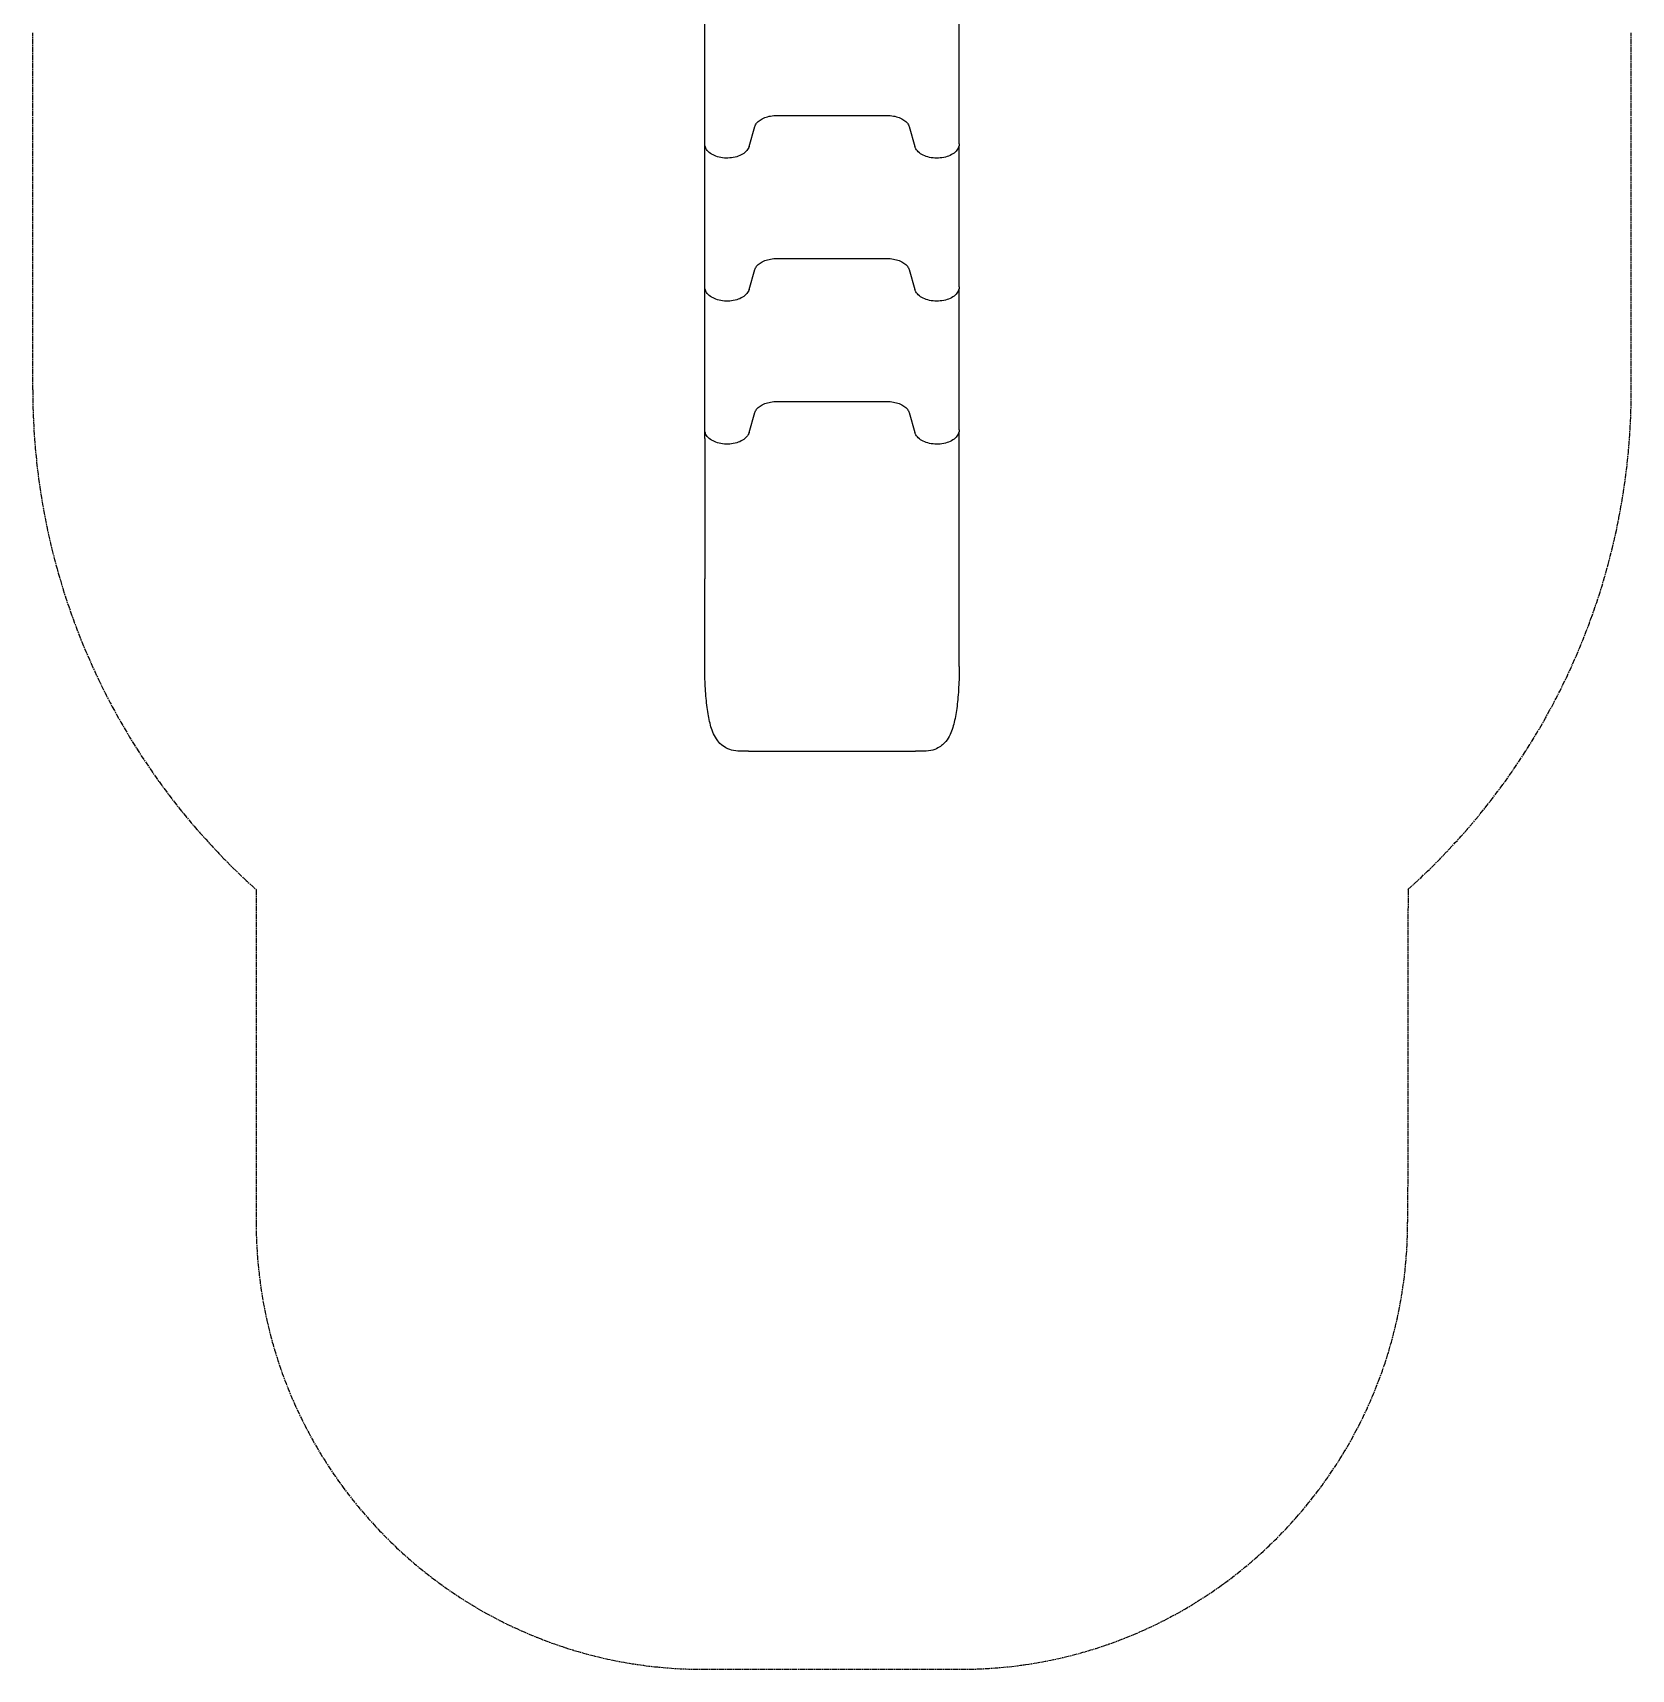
# Model space of a CAD drawing. Header units: millimetres. Extents: x 6368 to 10368, y 0 to 7100.
# Drawn here: x 6580 to 10156, y 0 to 3661 of the extents above; entities that cross this region are included whole.
import ezdxf

# ---------------------------------------------------------------- set-up
doc = ezdxf.new("R2010")
doc.units = ezdxf.units.MM
doc.linetypes.add('AM_ISO08W050', pattern=[18, 12, -1.5, 3, -1.5])
doc.layers.add('AM_4', color=3, linetype='Continuous', lineweight=25)
doc.layers.add('AM_7', color=4, linetype='AM_ISO08W050', lineweight=25)

msp = doc.modelspace()

# ---------------------------------------------------------------- linework, layer by layer
at = {"layer": 'AM_4'}
for p, q in [((8083.5, 3412.8), (8083.5, 3728)), ((8652.7, 3412.8), (8652.7, 3728)), ((8182.7, 3406.9), (8195.4, 3451.5)), ((8244.8, 3476.3), (8491.4, 3476.3)), ((8540.8, 3451.5), (8553.5, 3406.9)), ((8083.5, 3092.8), (8083.5, 3408)), ((8652.7, 3092.8), (8652.7, 3408)), ((8244.8, 3156.3), (8491.4, 3156.3)), ((8182.7, 3086.9), (8195.4, 3131.5)), ((8540.8, 3131.5), (8553.5, 3086.9)), ((8083.5, 2772.8), (8083.5, 3088.1)), ((8652.7, 2772.8), (8652.7, 3088.1)), ((8244.8, 2836.3), (8491.4, 2836.3)), ((8182.7, 2766.9), (8195.4, 2811.5)), ((8540.8, 2811.5), (8553.5, 2766.9)), ((8083.5, 2753.7), (8083.5, 2768.1)), ((8083.5, 2753.7), (8083.5, 2439.3)), ((8652.7, 2753.7), (8652.7, 2768.1)), ((8652.7, 2439.3), (8652.7, 2753.7)), ((8083.5, 2243.3), (8083.5, 2439.3)), ((8652.7, 2243.3), (8652.7, 2439.3)), ((8181.6, 2054.3), (8157.7, 2054.3)), ((8181.6, 2054.3), (8554.6, 2054.3)), ((8578.5, 2054.3), (8554.6, 2054.3))]:
    msp.add_line(p, q, dxfattribs=at)
for points, knots in [([(8195.4, 3451.5), (8196.2, 3454), (8197.5, 3456.6), (8201.4, 3461.5), (8204, 3463.9), (8210.1, 3468.1), (8213.8, 3470), (8221.7, 3473), (8226.1, 3474.2), (8235.2, 3475.8), (8240, 3476.3), (8244.8, 3476.3)], [3.316126, 3.316126, 3.316126, 3.316126, 3.595378, 3.595378, 3.874631, 3.874631, 4.153884, 4.153884, 4.433136, 4.433136, 4.712389, 4.712389, 4.712389, 4.712389]), ([(8491.4, 3476.3), (8496.2, 3476.3), (8501, 3475.8), (8510.1, 3474.2), (8514.5, 3473), (8522.4, 3470), (8526.1, 3468.1), (8532.2, 3463.9), (8534.8, 3461.5), (8538.7, 3456.6), (8540, 3454), (8540.8, 3451.5)], [4.712389, 4.712389, 4.712389, 4.712389, 4.991642, 4.991642, 5.270894, 5.270894, 5.550147, 5.550147, 5.8294, 5.8294, 6.108652, 6.108652, 6.108652, 6.108652]), ([(8182.7, 3406.9), (8181.7, 3403.6), (8180, 3400.5), (8175.1, 3394.6), (8171.9, 3391.9), (8164.2, 3387.2), (8159.7, 3385.3), (8150, 3382.4), (8144.8, 3381.5), (8134.1, 3380.7), (8128.7, 3380.8), (8118.3, 3382.1), (8113.2, 3383.3), (8103.9, 3386.7), (8099.7, 3388.9), (8092.5, 3394.1), (8089.5, 3397.1), (8085.3, 3403.5), (8084, 3407), (8083.6, 3411.3), (8083.5, 3412), (8083.5, 3412.8)], [0.174533, 0.174533, 0.174533, 0.174533, 0.472706, 0.472706, 0.791941, 0.791941, 1.120504, 1.120504, 1.449126, 1.449126, 1.776847, 1.776847, 2.104722, 2.104722, 2.433601, 2.433601, 2.761145, 2.761145, 3.074428, 3.074428, 3.141593, 3.141593, 3.141593, 3.141593]), ([(8652.7, 3412.8), (8652.7, 3409.5), (8651.9, 3406.2), (8648.8, 3399.9), (8646.5, 3396.9), (8640.4, 3391.4), (8636.6, 3389), (8627.9, 3384.9), (8623.1, 3383.4), (8612.9, 3381.3), (8607.5, 3380.8), (8596.9, 3380.9), (8591.5, 3381.4), (8581.4, 3383.6), (8576.6, 3385.2), (8568, 3389.4), (8564.3, 3391.9), (8558.2, 3397.7), (8555.8, 3400.9), (8554.1, 3405.2), (8553.8, 3406.1), (8553.5, 3406.9)], [6.283185, 6.283185, 6.283185, 6.283185, 6.575404, 6.575404, 6.882056, 6.882056, 7.206932, 7.206932, 7.535974, 7.535974, 7.864153, 7.864153, 8.19179, 8.19179, 8.520033, 8.520033, 8.849063, 8.849063, 9.173126, 9.173126, 9.250245, 9.250245, 9.250245, 9.250245]), ([(8195.4, 3131.5), (8196.2, 3134.1), (8197.5, 3136.6), (8201.4, 3141.5), (8204, 3143.9), (8210.1, 3148.1), (8213.8, 3150), (8221.7, 3153), (8226.1, 3154.2), (8235.2, 3155.9), (8240, 3156.3), (8244.8, 3156.3)], [3.316126, 3.316126, 3.316126, 3.316126, 3.595378, 3.595378, 3.874631, 3.874631, 4.153884, 4.153884, 4.433136, 4.433136, 4.712389, 4.712389, 4.712389, 4.712389]), ([(8491.4, 3156.3), (8496.2, 3156.3), (8501, 3155.9), (8510.1, 3154.2), (8514.5, 3153), (8522.4, 3150), (8526.1, 3148.1), (8532.2, 3143.9), (8534.8, 3141.5), (8538.7, 3136.6), (8540, 3134.1), (8540.8, 3131.5)], [4.712389, 4.712389, 4.712389, 4.712389, 4.991642, 4.991642, 5.270894, 5.270894, 5.550147, 5.550147, 5.8294, 5.8294, 6.108652, 6.108652, 6.108652, 6.108652]), ([(8182.7, 3086.9), (8181.7, 3083.7), (8180, 3080.5), (8175.1, 3074.7), (8171.9, 3071.9), (8164.2, 3067.2), (8159.7, 3065.3), (8150, 3062.4), (8144.8, 3061.5), (8134.1, 3060.7), (8128.7, 3060.8), (8118.3, 3062.2), (8113.2, 3063.4), (8103.9, 3066.8), (8099.7, 3068.9), (8092.5, 3074.1), (8089.5, 3077.1), (8085.3, 3083.6), (8084, 3087), (8083.6, 3091.3), (8083.5, 3092), (8083.5, 3092.8)], [0.174533, 0.174533, 0.174533, 0.174533, 0.472706, 0.472706, 0.791941, 0.791941, 1.120504, 1.120504, 1.449126, 1.449126, 1.776847, 1.776847, 2.104722, 2.104722, 2.433601, 2.433601, 2.761145, 2.761145, 3.074428, 3.074428, 3.141593, 3.141593, 3.141593, 3.141593]), ([(8652.7, 3092.8), (8652.7, 3089.5), (8651.9, 3086.2), (8648.8, 3079.9), (8646.5, 3076.9), (8640.4, 3071.4), (8636.6, 3069), (8627.9, 3065), (8623.1, 3063.4), (8612.9, 3061.3), (8607.5, 3060.8), (8596.9, 3060.9), (8591.5, 3061.5), (8581.4, 3063.6), (8576.6, 3065.3), (8568, 3069.4), (8564.3, 3071.9), (8558.2, 3077.7), (8555.8, 3081), (8554.1, 3085.2), (8553.8, 3086.1), (8553.5, 3086.9)], [6.283185, 6.283185, 6.283185, 6.283185, 6.575404, 6.575404, 6.882056, 6.882056, 7.206932, 7.206932, 7.535974, 7.535974, 7.864153, 7.864153, 8.19179, 8.19179, 8.520033, 8.520033, 8.849063, 8.849063, 9.173126, 9.173126, 9.250245, 9.250245, 9.250245, 9.250245]), ([(8195.4, 2811.5), (8196.2, 2814.1), (8197.5, 2816.6), (8201.4, 2821.6), (8204, 2823.9), (8210.1, 2828.1), (8213.8, 2830), (8221.7, 2833.1), (8226.1, 2834.3), (8235.2, 2835.9), (8240, 2836.3), (8244.8, 2836.3)], [3.316126, 3.316126, 3.316126, 3.316126, 3.595378, 3.595378, 3.874631, 3.874631, 4.153884, 4.153884, 4.433136, 4.433136, 4.712389, 4.712389, 4.712389, 4.712389]), ([(8491.4, 2836.3), (8496.2, 2836.3), (8501, 2835.9), (8510.1, 2834.3), (8514.5, 2833.1), (8522.4, 2830), (8526.1, 2828.1), (8532.2, 2823.9), (8534.8, 2821.6), (8538.7, 2816.6), (8540, 2814.1), (8540.8, 2811.5)], [4.712389, 4.712389, 4.712389, 4.712389, 4.991642, 4.991642, 5.270894, 5.270894, 5.550147, 5.550147, 5.8294, 5.8294, 6.108652, 6.108652, 6.108652, 6.108652]), ([(8182.7, 2766.9), (8181.7, 2763.7), (8180, 2760.5), (8175.1, 2754.7), (8171.9, 2751.9), (8164.2, 2747.3), (8159.7, 2745.3), (8150, 2742.4), (8144.8, 2741.5), (8134.1, 2740.7), (8128.7, 2740.8), (8118.3, 2742.2), (8113.2, 2743.4), (8103.9, 2746.8), (8099.7, 2748.9), (8092.5, 2754.1), (8089.5, 2757.1), (8085.3, 2763.6), (8084, 2767), (8083.6, 2771.3), (8083.5, 2772), (8083.5, 2772.8)], [0.174533, 0.174533, 0.174533, 0.174533, 0.472706, 0.472706, 0.791941, 0.791941, 1.120504, 1.120504, 1.449126, 1.449126, 1.776847, 1.776847, 2.104722, 2.104722, 2.433601, 2.433601, 2.761145, 2.761145, 3.074428, 3.074428, 3.141593, 3.141593, 3.141593, 3.141593]), ([(8652.7, 2772.8), (8652.7, 2769.5), (8651.9, 2766.2), (8648.8, 2759.9), (8646.5, 2756.9), (8640.4, 2751.4), (8636.6, 2749), (8627.9, 2745), (8623.1, 2743.4), (8612.9, 2741.3), (8607.5, 2740.8), (8596.9, 2740.9), (8591.5, 2741.5), (8581.4, 2743.7), (8576.6, 2745.3), (8568, 2749.4), (8564.3, 2752), (8558.2, 2757.7), (8555.8, 2761), (8554.1, 2765.3), (8553.8, 2766.1), (8553.5, 2766.9)], [6.283185, 6.283185, 6.283185, 6.283185, 6.575404, 6.575404, 6.882056, 6.882056, 7.206932, 7.206932, 7.535974, 7.535974, 7.864153, 7.864153, 8.19179, 8.19179, 8.520033, 8.520033, 8.849063, 8.849063, 9.173126, 9.173126, 9.250245, 9.250245, 9.250245, 9.250245]), ([(8157.7, 2054.3), (8151.2, 2054.3), (8144.8, 2055.5), (8133.2, 2059.7), (8128.2, 2062.6), (8119, 2069.5), (8115.4, 2073.5), (8108.2, 2082.9), (8105.5, 2088), (8098.4, 2103.5), (8095.7, 2113.5), (8090.9, 2136), (8089, 2148.4), (8086.1, 2175.4), (8085, 2189.9), (8083.8, 2217.6), (8083.5, 2230.4), (8083.5, 2243.3)], [3.141593, 3.141593, 3.141593, 3.141593, 3.20289, 3.20289, 3.270091, 3.270091, 3.356678, 3.356678, 3.493198, 3.493198, 3.790168, 3.790168, 4.087137, 4.087137, 4.384107, 4.384107, 4.626442, 4.626442, 4.626442, 4.626442]), ([(8652.7, 2243.3), (8652.7, 2227.5), (8652.3, 2211.8), (8650.6, 2181.9), (8649.4, 2167.7), (8646.1, 2141.5), (8644.1, 2129.6), (8638.8, 2107.7), (8636.1, 2098), (8627.5, 2082.3), (8624.4, 2077.4), (8614.6, 2067.2), (8608, 2061.8), (8592.6, 2055.8), (8585.6, 2054.3), (8578.5, 2054.3)], [1.656744, 1.656744, 1.656744, 1.656744, 1.953713, 1.953713, 2.250683, 2.250683, 2.547653, 2.547653, 2.844623, 2.844623, 2.965612, 2.965612, 3.074626, 3.074626, 3.141593, 3.141593, 3.141593, 3.141593]), ([(8180.7, 2054.3), (8180.6, 2054.3), (8180.5, 2054.3), (8180.5, 2054.3), (8180.4, 2054.3), (8180.4, 2054.3), (8180.4, 2054.3), (8180.4, 2054.3)], [0.00000717, 0.00000717, 0.00000717, 0.00000717, 0.03524072, 0.03524072, 0.06797578, 0.06797578, 0.06804759, 0.06804759, 0.06804759, 0.06804759]), ([(8555.8, 2054.3), (8555.8, 2054.3), (8555.8, 2054.3), (8555.7, 2054.3), (8555.7, 2054.3), (8555.7, 2054.3), (8555.6, 2054.3), (8555.5, 2054.3)], [0.11823766, 0.11823766, 0.11823766, 0.11823766, 0.13283577, 0.13283577, 0.15344265, 0.15344265, 0.18636655, 0.18636655, 0.18636655, 0.18636655])]:
    msp.add_open_spline(points, degree=3, knots=knots, dxfattribs=at)
for points in [[(8083.5, 3408), (8083.5, 3408.8), (8083.6, 3409.6), (8083.6, 3410.4)], [(8652.6, 3410.4), (8652.6, 3409.6), (8652.7, 3408.8), (8652.7, 3408)], [(8083.5, 3088.1), (8083.5, 3088.8), (8083.6, 3089.6), (8083.6, 3090.4)], [(8652.6, 3090.4), (8652.6, 3089.6), (8652.7, 3088.8), (8652.7, 3088.1)], [(8083.5, 2768.1), (8083.5, 2768.9), (8083.6, 2769.6), (8083.6, 2770.4)], [(8652.6, 2770.4), (8652.6, 2769.6), (8652.7, 2768.9), (8652.7, 2768.1)], [(8181.6, 2054.3), (8181.3, 2054.3), (8181, 2054.3), (8180.7, 2054.3)], [(8555.5, 2054.3), (8555.2, 2054.3), (8554.9, 2054.3), (8554.6, 2054.3)]]:
    msp.add_open_spline(points, degree=3, dxfattribs=at)
at = {"layer": 'AM_7'}
for p, q in [((6580.1, 2862.3), (6580.1, 3661.3)), ((10156.1, 2862.3), (10156.1, 3661.3)), ((7079.8, 1744.5), (7079.8, 1000)), ((9656.7, 1744.7), (9655.8, 1000)), ((8079.8, 0), (8655.8, 0))]:
    msp.add_line(p, q, dxfattribs=at)
for centre, radius, start, end in [((8080.1, 2862.3), 1500, 180, 228.1728), ((8656.1, 2862.3), 1500, 311.8272, 0), ((8079.8, 1000), 1000, 180, 270), ((8655.8, 1000), 1000, 270, 0)]:
    msp.add_arc(centre, radius, start, end, dxfattribs=at)

doc.saveas('drawing.dxf')
